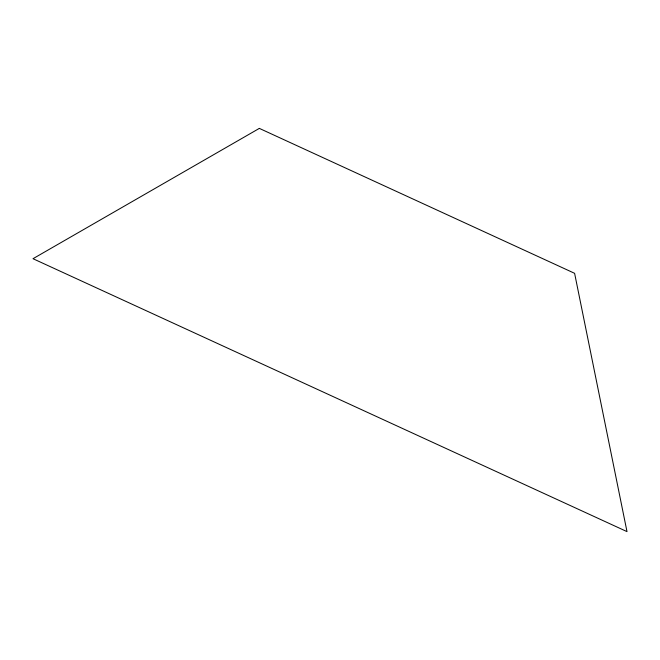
<?xml version="1.0" encoding="UTF-8"?>
<svg xmlns="http://www.w3.org/2000/svg" width="660" height="660" viewBox="0 0 660 660"><rect width="100%" height="100%" fill="white"/><g stroke="black" fill="none" stroke-linecap="round" stroke-linejoin="round"><path stroke-width="0.99" d="M259.339 128.386L33 258.703L627 531.613L574.604 273.314L259.339 128.386"/></g></svg>
